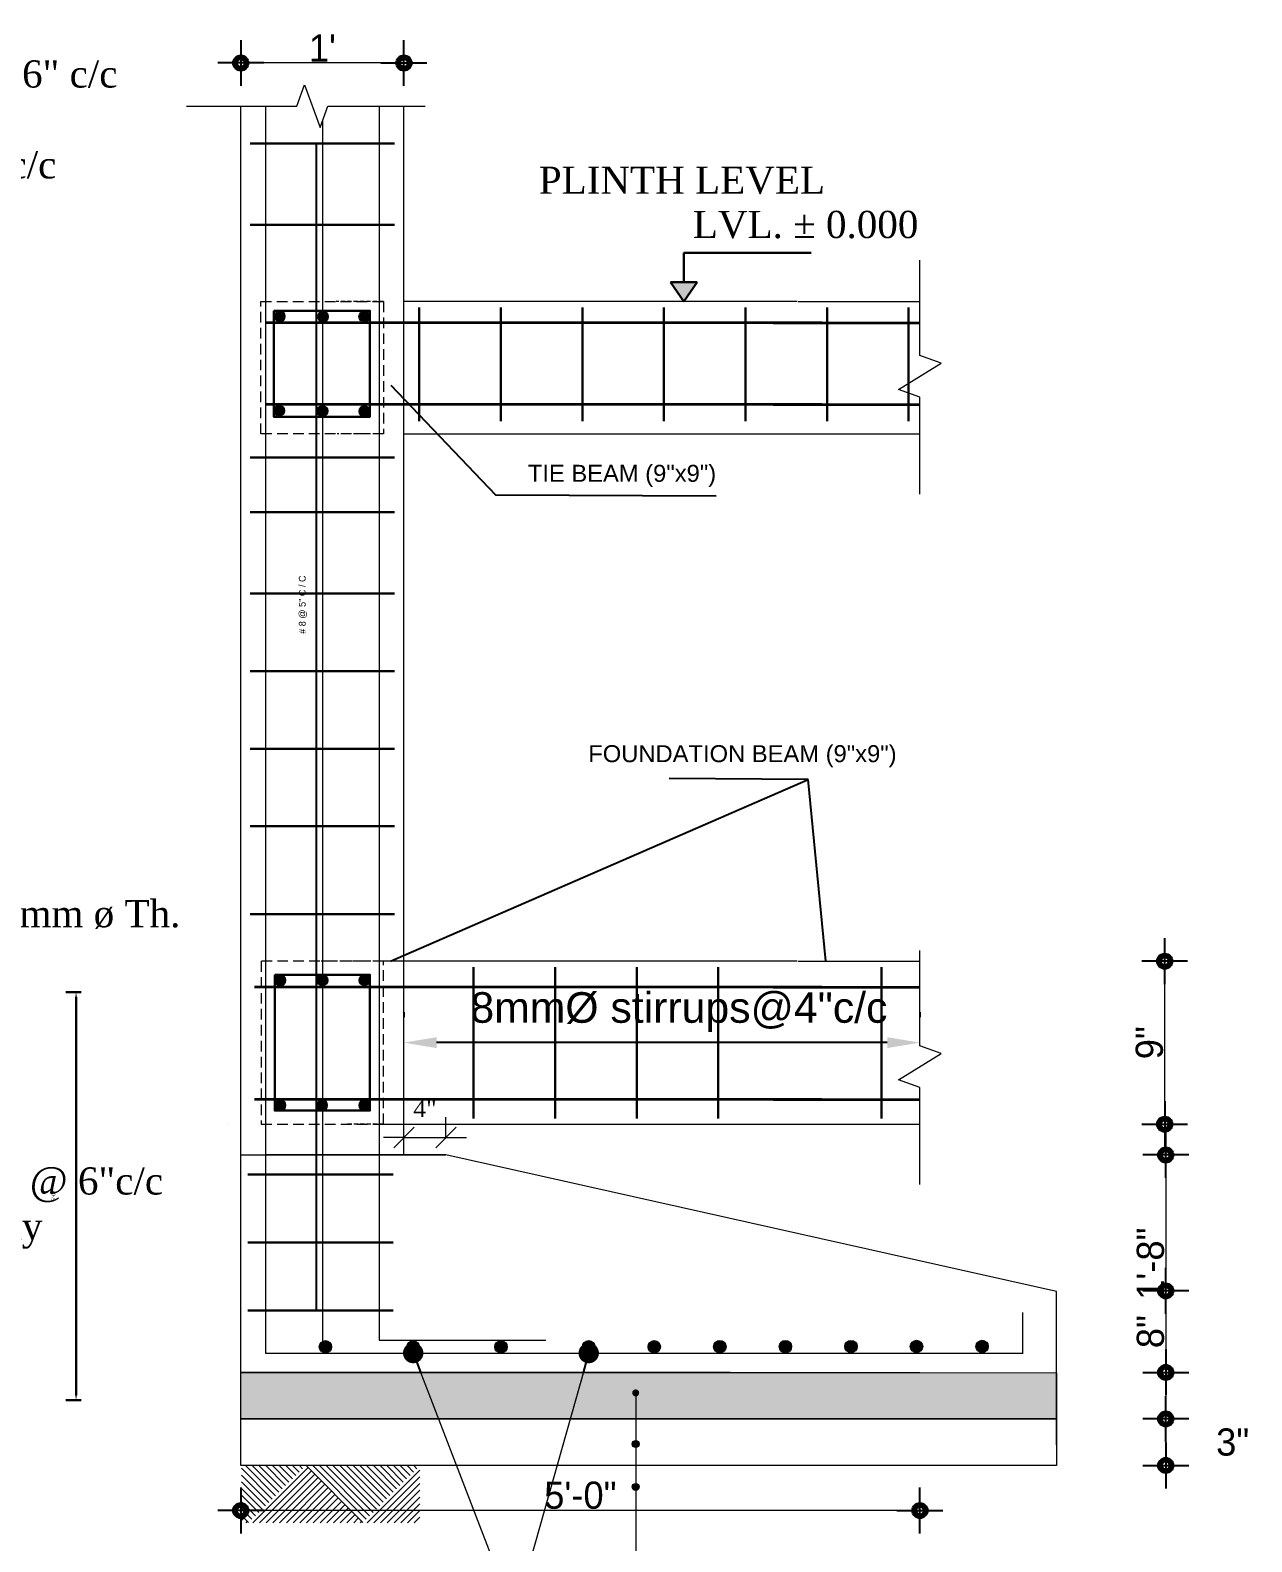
# Model space of a CAD drawing. Header units: inches. Extents: x 45643 to 70559, y -5508 to 1713.
# Drawn here: x 64576.2 to 64935.6, y -5239.6 to -4794.6 of the extents above; entities that cross this region are included whole.
import ezdxf

# ---------------------------------------------------------------- set-up
doc = ezdxf.new("R2010")
doc.units = ezdxf.units.IN
doc.header["$MEASUREMENT"] = 0
doc.linetypes.add('HIDDEN2', pattern=[0.1875, 0.125, -0.0625])
for name, color, linetype, lineweight in [('Cover', 41, 'Continuous', 13), ('DIM_LINE', 165, 'Continuous', 15), ('HACTH', 31, 'Continuous', 5), ('hatch', 30, 'Continuous', 5), ('Hiddne Line', 3, 'HIDDEN2', 18), ('REIN', 3, 'Continuous', 5), ('REN', 140, 'Continuous', 35), ('STIRRUPS', 7, 'Continuous', 30), ('Text', 7, 'Continuous', 9), ('TEXT 1', 242, 'Continuous', 30), ('trench', 7, 'Continuous', 40), ('WALL', 240, 'Continuous', 30)]:
    doc.layers.add(name, color=color, linetype=linetype, lineweight=lineweight)
for name, color, linetype in [('DIM', 5, 'Continuous'), ('DIMENSION', 5, 'Continuous'), ('DIMENTION', 8, 'Continuous')]:
    doc.layers.add(name, color=color, linetype=linetype)
doc.styles.add('Arial', font='arial.ttf')
doc.styles.add('REVEL', font='arial.ttf', dxfattribs={"height": 9})
doc.styles.add('RomanS', font='stylu.ttf', dxfattribs={"height": 2})
doc.styles.add('sb', font='BKANT.TTF', dxfattribs={"height": 8})
doc.styles.get("Standard").update_dxf_attribs({"font": 'times.ttf'})
doc.styles.add('STYLE1', font='arialbd.ttf')
doc.styles.add('TIMES 48', font='times.ttf', dxfattribs={"height": 4})
doc.dimstyles.new('ARROW', dxfattribs={"dimscale": 0, "dimtxt": 7, "dimasz": 9, "dimexe": 6, "dimexo": 12, "dimgap": 2.75, "dimtad": 1, "dimdec": 0, "dimzin": 3, "dimdsep": 46, "dimlunit": 4, "dimtxsty": 'RomanS', "dimcen": 0.09375, "dimse1": 1, "dimse2": 1, "dimclrd": 1, "dimclre": 1, "dimclrt": 256, "dimadec": 0, "dimazin": 0, "dimtfac": 0.75, "dimtdec": 0, "dimtix": 1, "dimtmove": 0, "dimatfit": 3, "dimfxl": 1, "dimtolj": 1, "dimtzin": 0, "dimarcsym": 0})
doc.dimstyles.new('ARROW2', dxfattribs={"dimscale": 96, "dimtxt": 9, "dimasz": 0.1, "dimexe": 0.078125, "dimexo": 0.09375, "dimgap": 0.03125, "dimtad": 1, "dimzin": 3, "dimdsep": 46, "dimlunit": 3, "dimtxsty": 'REVEL', "dimcen": 0.09375, "dimclrd": 14, "dimclre": 14, "dimclrt": 7, "dimadec": 0, "dimazin": 0, "dimtfac": 1, "dimtmove": 0, "dimatfit": 3, "dimfxl": 1, "dimfrac": 2, "dimtolj": 1, "dimtzin": 0, "dimarcsym": 0})
doc.dimstyles.new('Copy of Standard', dxfattribs={"dimtxt": 5, "dimasz": 6, "dimexe": 6, "dimexo": 12, "dimgap": 6, "dimtad": 1, "dimdec": 0, "dimzin": 0, "dimdsep": 46, "dimlunit": 3, "dimtxsty": 'Standard', "dimblk": 'OBLIQUE', "dimcen": 0.09, "dimdle": 6, "dimclrd": 256, "dimclre": 256, "dimclrt": 256, "dimadec": 0, "dimazin": 0, "dimtfac": 1, "dimtdec": 0, "dimtix": 1, "dimtmove": 2, "dimatfit": 3, "dimfxl": 6, "dimfxlon": 1, "dimtolj": 1, "dimtzin": 0, "dimlwd": 13, "dimlwe": 13, "dimarcsym": 0})
doc.dimstyles.new('Dim 1_2', dxfattribs={"dimscale": 2, "dimtxt": 1, "dimasz": 0.0625, "dimexe": 0.18, "dimexo": 0.0625, "dimgap": 0.3125, "dimtad": 1, "dimtoh": 1, "dimdec": 0, "dimzin": 0, "dimdsep": 46, "dimlunit": 4, "dimtxsty": 'STYLE1', "dimblk": 'dot', "dimcen": 1.465, "dimse1": 1, "dimse2": 1, "dimclrd": 4, "dimclrt": 6, "dimaunit": 1, "dimadec": 3, "dimazin": 0, "dimtfac": 1, "dimtdec": 0, "dimtofl": 0, "dimtmove": 1, "dimatfit": 3, "dimldrblk": 'dot', "dimfxl": 1, "dimtolj": 1, "dimtzin": 0, "dimlwd": 13, "dimarcsym": 0})
doc.dimstyles.new('nir 48', dxfattribs={"dimscale": 0.5, "dimtxt": 7, "dimasz": 3, "dimexe": 3, "dimexo": 3, "dimgap": 2, "dimtad": 1, "dimdec": 0, "dimzin": 3, "dimlunit": 4, "dimtxsty": 'Arial', "dimcen": 2.5, "dimdle": 3, "dimclrt": 3, "dimadec": 0, "dimazin": 0, "dimtfac": 1, "dimtdec": 0, "dimtmove": 2, "dimatfit": 3, "dimfxl": 1, "dimarcsym": 0})
doc.dimstyles.new('St-3', dxfattribs={"dimscale": 96, "dimtxt": 9, "dimasz": 0.0078125, "dimexe": 0.09375, "dimexo": 0.09375, "dimgap": 0.00390625, "dimtad": 1, "dimtoh": 1, "dimdec": 0, "dimzin": 3, "dimdsep": 46, "dimlunit": 4, "dimtxsty": 'sb', "dimblk": 'dot', "dimcen": 0.09375, "dimdle": 0.09375, "dimse1": 1, "dimse2": 1, "dimclrd": 40, "dimclre": 34, "dimclrt": 92, "dimadec": 0, "dimazin": 1, "dimtfac": 1, "dimtdec": 0, "dimtmove": 2, "dimatfit": 3, "dimldrblk": 'DOTSMALL', "dimfxl": 1, "dimtolj": 1, "dimtzin": 1, "dimlwd": 9, "dimarcsym": 0})

# ---------------------------------------------------------------- blocks, each defined once
blk = doc.blocks.new('dot-1')
blk.add_hatch(color=256).paths.add_polyline_path([(-10, 10, 1), (10, 10, 1)])
blk.add_circle((0, 10), 10)
blk = doc.blocks.new('*D765')
at = {"layer": 'Defpoints', "color": 0, "transparency": 16777216}
for p in [(64660.45429997781, -4827.935153988253), (64660.45429997779, -4827.935153988253), (64664.50332472991, -5171.461121219506)]:
    blk.add_point(p, dxfattribs=at)
at = {"layer": 'DIMENTION', "color": 1, "lineweight": -2, "transparency": 16777216}
blk.add_line((64660.45429997779, -5171.361121219506), (64660.45429997779, -4828.035153988253), dxfattribs=at)
at = {"layer": 'DIMENTION', "color": 1, "transparency": 16777216}
for points in [[(64660.43763331112, -4828.035153988253), (64660.47096664446, -4828.035153988253), (64660.45429997779, -4827.935153988253)], [(64660.43763331112, -5171.361121219506), (64660.47096664446, -5171.361121219506), (64660.45429997779, -5171.461121219506)]]:
    blk.add_solid(points, dxfattribs=at)
at = {"layer": 'DIMENTION', "transparency": 16777216, "insert": (64656.43343614176, -4963.724706404205), "char_height": 2, "attachment_point": 5, "rotation": 90, "style": 'RomanS'}
blk.add_mtext('\\A1;# 8 @ 5" C / C', dxfattribs=at)
blk = doc.blocks.new('*D766')
at = {"layer": 'Defpoints', "color": 0, "ltscale": 0.75, "transparency": 16777216}
for p in [(64686.15553525582, -5092.650534319752), (64686.15553525582, -5092.650534319752), (64837.97047566858, -5092.650534319752)]:
    blk.add_point(p, dxfattribs=at)
at = {"layer": 'Text', "color": 14, "lineweight": -2, "ltscale": 0.75, "transparency": 16777216}
for p, q in [((64686.15553525582, -5083.650534319752), (64686.15553525582, -5085.150534319752)), ((64837.97047566858, -5083.650534319752), (64837.97047566858, -5085.150534319752)), ((64828.37047566858, -5092.650534319752), (64695.75553525582, -5092.650534319752))]:
    blk.add_line(p, q, dxfattribs=at)
at = {"layer": 'Text', "color": 14, "ltscale": 0.75, "transparency": 16777216}
for points in [[(64695.75553525582, -5091.050534319752), (64695.75553525582, -5094.250534319753), (64686.15553525582, -5092.650534319752)], [(64828.37047566858, -5091.050534319752), (64828.37047566858, -5094.250534319753), (64837.97047566858, -5092.650534319752)]]:
    blk.add_solid(points, dxfattribs=at)
at = {"layer": 'Text', "color": 7, "ltscale": 0.75, "transparency": 16777216, "insert": (64767.06249285306, -5083.661789435714), "char_height": 9, "attachment_point": 5, "style": 'REVEL'}
blk.add_mtext('\\A1;8mm%%c stirrups@4"c/c', dxfattribs=at)
blk = doc.blocks.new('dot')
at = {"layer": 'DIM'}
h = blk.add_hatch(color=256, dxfattribs=at)
h.paths.add_polyline_path([(0, 1.499999999999886), (0, 3, 0.4142135623730951), (-3, 0), (-1.5, 0, -0.4142135623730728)])
h.paths.add_polyline_path([(0, 3), (0, 1.5, -0.4142135623730951), (1.5, 0), (3, 0, 0.4142135623730951)])
h.paths.add_polyline_path([(3, 0), (1.5, 0, -0.4142135623730951), (0, -1.5), (0, -3, 0.4142135623730951)])
h.paths.add_polyline_path([(0, -1.5, -0.4142135623730951), (-1.5, 0), (-3, 0, 0.4142135623730951), (0, -3)])
for p, q in [((0, -9), (0, 9)), ((-9, 0), (9, 0))]:
    blk.add_line(p, q, dxfattribs=at)
for radius in [3, 1.5]:
    blk.add_circle((0, 0), radius, dxfattribs=at)
blk = doc.blocks.new('*D767')
at = {"layer": 'Defpoints', "color": 0, "transparency": 16777216}
for p in [(64837.97047566839, -5203.420717178988), (64638.15553525582, -5216.779510938391), (64638.15553525582, -5230.394530980909)]:
    blk.add_point(p, dxfattribs=at)
at = {"layer": 'DIM', "color": 40, "lineweight": 9, "transparency": 16777216}
blk.add_line((64837.22047566839, -5230.394530980909), (64638.90553525582, -5230.394530980909), dxfattribs=at)
at = {"layer": 'DIM', "color": 40, "lineweight": 9, "transparency": 16777216, "xscale": 0.75, "yscale": 0.75, "zscale": 0.75, "rotation": 180}
blk.add_blockref('dot', (64638.15553525582, -5230.394530980909), dxfattribs=at)
at = {"layer": 'DIM', "color": 40, "lineweight": 9, "transparency": 16777216, "xscale": 0.75, "yscale": 0.75, "zscale": 0.75}
blk.add_blockref('dot', (64837.97047566839, -5230.394530980909), dxfattribs=at)
at = {"layer": 'DIM', "color": 92, "transparency": 16777216, "insert": (64738.06300546211, -5225.918619978806), "char_height": 8, "attachment_point": 5, "style": 'sb'}
blk.add_mtext('\\A1;5\'-0"', dxfattribs=at)
blk = doc.blocks.new('_Dot')
at = {"color": 0, "linetype": 'ByBlock', "lineweight": -2}
blk.add_line((-0.5, 0), (-1, 0), dxfattribs=at)
at = {"color": 0, "linetype": 'ByBlock', "const_width": 0.5}
blk.add_lwpolyline([(-0.25, 0, 1), (0.25, 0, 1)], format="xyb", close=True, dxfattribs=at)
blk = doc.blocks.new('_DotSmall')
at = {"color": 0, "const_width": 0.5}
blk.add_lwpolyline([(-0.0625, 0, 1), (0.0625, 0, 1)], format="xyb", close=True, dxfattribs=at)
blk = doc.blocks.new('ARROW-SECTION LINE-2')
blk.add_hatch(color=256).paths.add_polyline_path([(1, -0.9742785792574798), (2.432500000000001, -1.590971649260569e-16), (1.000000000000036, 0.9742785792574797)])
for p, q in [((-1.148624137276784, -9.359689259086736), (-1.148624137276784, 0)), ((-1.148624137276784, 0), (1.000000000000036, 0)), ((1.000000000000036, 0.9742785792574797), (1, -0.9742785792574797)), ((2.432500000000001, 0), (1.000000000000036, 0.9742785792574797)), ((2.432500000000001, 0), (1, -0.9742785792574797))]:
    blk.add_line(p, q)
blk = doc.blocks.new('*D881')
at = {"layer": 'Defpoints', "color": 0, "transparency": 16777216}
for p in [(64638.15553525582, -4804.284588642246), (64638.15553525582, -4804.284588641115), (64686.15553525582, -4841.860084477989)]:
    blk.add_point(p, dxfattribs=at)
at = {"layer": 'DIM', "color": 40, "lineweight": 9, "transparency": 16777216}
blk.add_line((64685.40553525582, -4804.284588641115), (64638.90553525582, -4804.284588641115), dxfattribs=at)
at = {"layer": 'DIM', "color": 40, "lineweight": 9, "transparency": 16777216, "xscale": 0.75, "yscale": 0.75, "zscale": 0.75, "rotation": 180}
blk.add_blockref('dot', (64638.15553525582, -4804.284588641115), dxfattribs=at)
at = {"layer": 'DIM', "color": 40, "lineweight": 9, "transparency": 16777216, "xscale": 0.75, "yscale": 0.75, "zscale": 0.75}
blk.add_blockref('dot', (64686.15553525582, -4804.284588641115), dxfattribs=at)
at = {"layer": 'DIM', "color": 92, "transparency": 16777216, "insert": (64662.15553525582, -4799.889967057373), "char_height": 8, "attachment_point": 5, "style": 'sb'}
blk.add_mtext("\\A1;1'", dxfattribs=at)
blk = doc.blocks.new('*D768')
at = {"layer": 'Defpoints', "color": 0, "transparency": 16777216}
for p in [(64891.27424820403, -5068.67324243143), (64909.99658383653, -5068.67324243143), (64891.27424820403, -5116.67324243143)]:
    blk.add_point(p, dxfattribs=at)
at = {"layer": 'DIM', "color": 40, "lineweight": 9, "transparency": 16777216}
blk.add_line((64909.99658383653, -5115.92324243143), (64909.99658383653, -5069.42324243143), dxfattribs=at)
at = {"layer": 'DIM', "color": 40, "lineweight": 9, "transparency": 16777216, "xscale": 0.75, "yscale": 0.75, "zscale": 0.75}
for p, rotation in [((64909.99658383653, -5068.67324243143), 90), ((64909.99658383653, -5116.67324243143), 270)]:
    blk.add_blockref('dot', p, dxfattribs=dict(at, rotation=rotation))
at = {"layer": 'DIM', "color": 92, "transparency": 16777216, "insert": (64905.50665741746, -5092.673242431447), "char_height": 8, "attachment_point": 5, "rotation": 90, "style": 'sb'}
blk.add_mtext('\\A1;9"', dxfattribs=at)
blk = doc.blocks.new('_Oblique')
at = {"color": 0, "linetype": 'ByBlock', "lineweight": -2}
blk.add_line((-0.5, -0.5), (0.5, 0.5), dxfattribs=at)
blk = doc.blocks.new('*D882')
at = {"layer": 'Defpoints', "color": 0, "transparency": 16777216}
for p in [(64698.52829712493, -5120.573228345314), (64686.15553525582, -5125.723747483283), (64698.52829712493, -5125.723747483283)]:
    blk.add_point(p, dxfattribs=at)
at = {"layer": 'DIMENSION', "lineweight": 13, "transparency": 16777216}
for p, q in [((64686.15553525582, -5120.573228345314), (64686.15553525582, -5114.573228345314)), ((64698.52829712493, -5120.573228345314), (64698.52829712493, -5114.573228345314)), ((64686.15553525582, -5120.573228345314), (64680.15553525582, -5120.573228345314)), ((64686.15553525582, -5120.573228345314), (64698.52829712493, -5120.573228345314)), ((64698.52829712493, -5120.573228345314), (64704.52829712493, -5120.573228345314))]:
    blk.add_line(p, q, dxfattribs=at)
at = {"layer": 'DIMENSION', "lineweight": 13, "transparency": 16777216, "xscale": 6, "yscale": 6, "zscale": 6}
blk.add_blockref('_Oblique', (64686.15553525582, -5120.573228345314), dxfattribs=at)
at = {"layer": 'DIMENSION', "lineweight": 13, "transparency": 16777216, "xscale": 6, "yscale": 6, "zscale": 6, "rotation": 180}
blk.add_blockref('_Oblique', (64698.52829712493, -5120.573228345314), dxfattribs=at)
at = {"layer": 'DIMENSION', "transparency": 16777216, "insert": (64692.34191619037, -5112.073228345314), "char_height": 5, "attachment_point": 5}
blk.add_mtext('\\A1;4"', dxfattribs=at)
blk = doc.blocks.new('*D769')
at = {"layer": 'Defpoints', "color": 0, "transparency": 16777216}
for p in [(64878.92876205414, -5165.723747482353), (64878.92876205414, -5189.72374748212), (64910.29950851799, -5189.72374748212)]:
    blk.add_point(p, dxfattribs=at)
at = {"layer": 'DIM', "color": 40, "lineweight": 9, "transparency": 16777216}
blk.add_line((64910.29950851799, -5166.473747482353), (64910.29950851799, -5188.97374748212), dxfattribs=at)
at = {"layer": 'DIM', "color": 40, "lineweight": 9, "transparency": 16777216, "xscale": 0.75, "yscale": 0.75, "zscale": 0.75}
for p, rotation in [((64910.29950851799, -5165.723747482353), 90), ((64910.29950851799, -5189.72374748212), 270)]:
    blk.add_blockref('dot', p, dxfattribs=dict(at, rotation=rotation))
at = {"layer": 'DIM', "color": 92, "transparency": 16777216, "insert": (64905.82359751587, -5177.723747482254), "char_height": 8, "attachment_point": 5, "rotation": 90, "style": 'sb'}
blk.add_mtext('\\A1;8"', dxfattribs=at)
blk = doc.blocks.new('*D770')
at = {"layer": 'Defpoints', "color": 0, "transparency": 16777216}
for p in [(64878.15883874174, -5203.420717179023), (64878.15553525585, -5217.117686873601), (64910.29950851799, -5217.117686873601)]:
    blk.add_point(p, dxfattribs=at)
at = {"layer": 'DIM', "color": 40, "lineweight": 9, "transparency": 16777216}
blk.add_line((64910.29950851799, -5204.170717179023), (64910.29950851799, -5216.367686873601), dxfattribs=at)
at = {"layer": 'DIM', "color": 40, "lineweight": 9, "transparency": 16777216, "xscale": 0.75, "yscale": 0.75, "zscale": 0.75}
for p, rotation in [((64910.29950851799, -5203.420717179023), 90), ((64910.29950851799, -5217.117686873601), 270)]:
    blk.add_blockref('dot', p, dxfattribs=dict(at, rotation=rotation))
at = {"layer": 'DIM', "color": 92, "transparency": 16777216, "insert": (64929.98955303156, -5210.269202025785), "char_height": 8, "attachment_point": 5, "style": 'sb'}
blk.add_mtext('\\A1;3"', dxfattribs=at)
blk = doc.blocks.new('*D771')
at = {"layer": 'Defpoints', "color": 0, "transparency": 16777216}
for p in [(64751.34721971287, -5125.723747483285), (64751.34721971287, -5189.72374748212), (64910.29950851799, -5189.72374748212)]:
    blk.add_point(p, dxfattribs=at)
at = {"layer": 'DIM', "color": 40, "lineweight": 9, "transparency": 16777216}
blk.add_line((64910.29950851799, -5126.473747483285), (64910.29950851799, -5188.97374748212), dxfattribs=at)
at = {"layer": 'DIM', "color": 40, "lineweight": 9, "transparency": 16777216, "xscale": 0.75, "yscale": 0.75, "zscale": 0.75}
for p, rotation in [((64910.29950851799, -5125.723747483285), 90), ((64910.29950851799, -5189.72374748212), 270)]:
    blk.add_blockref('dot', p, dxfattribs=dict(at, rotation=rotation))
at = {"layer": 'DIM', "color": 92, "transparency": 16777216, "insert": (64905.82359751587, -5157.72374748272), "char_height": 8, "attachment_point": 5, "rotation": 90, "style": 'sb'}
blk.add_mtext('\\A1;1\'-8"', dxfattribs=at)
blk = doc.blocks.new('*D619')
at = {"layer": 'Defpoints', "color": 0, "transparency": 16777216}
for p in [(84593.61537427994, 15076.91903803375), (84599.50377948154, 14956.82306592626), (84608.35161587209, 14956.82306592626)]:
    blk.add_point(p, dxfattribs=at)
at = {"layer": 'DIM_LINE', "color": 0, "lineweight": -2, "transparency": 16777216}
for p, q in [((84605.35161587209, 15076.91903803375), (84609.85161587209, 15076.91903803375)), ((84605.35161587209, 14956.82306592626), (84609.85161587209, 14956.82306592626))]:
    blk.add_line(p, q, dxfattribs=at)
at = {"layer": 'DIM_LINE', "color": 0, "linetype": 'ByBlock', "lineweight": -2, "transparency": 16777216}
blk.add_line((84608.35161587209, 15075.41903803375), (84608.35161587209, 14958.32306592626), dxfattribs=at)
at = {"layer": 'DIM_LINE', "color": 0, "transparency": 16777216}
for points in [[(84608.10161587209, 15075.41903803375), (84608.60161587209, 15075.41903803375), (84608.35161587209, 15076.91903803375)], [(84608.10161587209, 14958.32306592626), (84608.60161587209, 14958.32306592626), (84608.35161587209, 14956.82306592626)]]:
    blk.add_solid(points, dxfattribs=at)
at = {"layer": 'DIM_LINE', "color": 3, "transparency": 16777216, "insert": (84601.71240859033, 15016.87105198001), "char_height": 1, "attachment_point": 5, "rotation": 90, "style": 'Arial'}
blk.add_mtext('5\'-0"', dxfattribs=at)
blk = doc.blocks.new('DSRG')
at = {"layer": 'Text', "char_height": 8, "style": 'TIMES 48'}
for s, insert, attachment_point in [('12Ø @6" c/c', (84557.50020276525, 15340.88396419061), 7), ('12Ø @ 6"c/c ', (84539.51094251333, 15314.1373876073), 7), ('2-16mm ø Th.+1-12mm ø Th.', (84639.04003622607, 15095.52960801712), 9), ('12mm ø @ 6"c/c\\PBoth way', (84551.7881943596, 15001.37904400507), 7)]:
    blk.add_mtext(s, dxfattribs=dict(at, insert=insert, attachment_point=attachment_point))
at = {"layer": 'DIM_LINE'}
dim = blk.add_linear_dim(base=(84608.35161587209, 14956.82306592626), p1=(84593.61537427994, 15076.91903803375), p2=(84599.50377948154, 14956.82306592626), angle=90, text='5\'-0"', dimstyle='nir 48', override={"dimtxt": 2, "dimfxl": 6, "dimfxlon": 1, "dimarcsym": 1}, dxfattribs=at)
dim.commit()
dim.dimension.update_dxf_attribs({"geometry": '*D619', "text_midpoint": (84601.71240859033, 15016.87105198001), "dimtype": 128})

msp = doc.modelspace()

# ---------------------------------------------------------------- hatches: boundary and pattern name
at = {"layer": 'HACTH'}
h = msp.add_hatch(dxfattribs=at)
h.set_pattern_fill('AR-SAND', color=256, scale=2.334, style=0)
h.set_pattern_definition([(37.50000000000001, (47024.54625907596, -9990.2745761703), (-0.1470264978278254, 4.497206676876712), [0, -3.54768, 0, -3.9678, 0, -3.79275]), (7.499999999999999, (47024.54625907596, -9990.2745761703), (4.130658830094875, 6.586888916246214), [0, -1.91388, 0, -3.19758, 0, -1.22535]), (327.5, (47021.67543907596, -9990.2745761703), (7.26840710532799, 0.01320823095527514), [0, -1.167, 0, -4.2012, 0, -5.484900000000001]), (317.5, (47021.67543907596, -9990.2745761703), (7.016299495071732, 2.048494768556538), [0, -0.5835, 0, -2.75412, 0, -3.1509])])
h.paths.add_polyline_path([(64878.15553525584, -5189.825622317639), (64638.15553525582, -5189.72374748212), (64638.15553525582, -5203.420717177857), (64878.15553525584, -5203.420717179021)])
at = {"layer": 'hatch'}
h = msp.add_hatch(color=256, dxfattribs=at)
edge = h.paths.add_edge_path()
edge.add_arc((64754.3445475749, -5195.752421937944), 1.033803882950451, 0, 360)
h = msp.add_hatch(color=256, dxfattribs=at)
edge = h.paths.add_edge_path()
edge.add_arc((64754.3445475749, -5195.752421939108), 1.033803882950451, 0, 360)
h = msp.add_hatch(color=256, dxfattribs=at)
edge = h.paths.add_edge_path()
edge.add_arc((64754.29317981636, -5210.793098768397), 1.033803882950451, 0, 360)
h = msp.add_hatch(color=256, dxfattribs=at)
edge = h.paths.add_edge_path()
edge.add_arc((64754.29317981636, -5210.793098769561), 1.033803882950451, 0, 360)
h = msp.add_hatch(dxfattribs=at)
h.set_pattern_fill('ANSI31', color=256, scale=11.2, angle=90, style=0)
h.set_pattern_definition([(135, (44073.89222705862, -9938.795253162236), (-0.9899494936611666, -0.9899494936611664), [])])
h.paths.add_polyline_path([(64690.81315276063, -5217.172154590742), (64657.21315276063, -5217.172154590742), (64674.01315276063, -5233.972154590742)])
h.paths.add_polyline_path([(64638.33626741874, -5217.172154590742), (64638.33626741874, -5231.89526924868), (64640.41315276064, -5233.972154590742), (64657.21315276063, -5217.172154590742)])
h = msp.add_hatch(dxfattribs=at)
h.set_pattern_fill('ANSI31', color=256, scale=11.2, style=0)
h.set_pattern_definition([(45.00000000000001, (44073.89222705862, -9938.795253162236), (-0.9899494936611664, 0.9899494936611666), [])])
h.paths.add_polyline_path([(64657.21315276063, -5217.172154590742), (64640.41315276064, -5233.972154590742), (64674.01315276063, -5233.972154590742)])
h.paths.add_polyline_path([(64690.81315276063, -5217.172154590742), (64674.01315276063, -5233.972154590742), (64690.81315276063, -5233.972154590742)])
h.paths.add_polyline_path([(64638.33626741874, -5231.89526924868), (64638.33626741874, -5233.972154590742), (64640.41315276064, -5233.972154590742)])
h = msp.add_hatch(dxfattribs=at)
h.set_pattern_fill('ANSI31', color=256, scale=11.2, angle=90, style=0)
h.set_pattern_definition([(135, (44073.89222705862, -9938.79525316305), (-0.9899494936611666, -0.9899494936611664), [])])
h.paths.add_polyline_path([(64690.81315276063, -5217.172154591557), (64657.21315276063, -5217.172154591557), (64674.01315276063, -5233.972154591557)])
h.paths.add_polyline_path([(64638.33626741874, -5217.172154591557), (64638.33626741874, -5231.895269249495), (64640.41315276064, -5233.972154591557), (64657.21315276063, -5217.172154591557)])
h = msp.add_hatch(dxfattribs=at)
h.set_pattern_fill('ANSI31', color=256, scale=11.2, style=0)
h.set_pattern_definition([(45.00000000000001, (44073.89222705862, -9938.79525316305), (-0.9899494936611664, 0.9899494936611666), [])])
h.paths.add_polyline_path([(64657.21315276063, -5217.172154591557), (64640.41315276064, -5233.972154591557), (64674.01315276063, -5233.972154591557)])
h.paths.add_polyline_path([(64690.81315276063, -5217.172154591557), (64674.01315276063, -5233.972154591557), (64690.81315276063, -5233.972154591557)])
h.paths.add_polyline_path([(64638.33626741874, -5231.895269249495), (64638.33626741874, -5233.972154591557), (64640.41315276064, -5233.972154591557)])
h = msp.add_hatch(color=256, dxfattribs=at)
edge = h.paths.add_edge_path()
edge.add_arc((64754.29317981636, -5223.423980872324), 1.033803882950451, 0, 360)
h = msp.add_hatch(color=256, dxfattribs=at)
edge = h.paths.add_edge_path()
edge.add_arc((64754.29317981636, -5223.423980873488), 1.033803882950451, 0, 360)

# ---------------------------------------------------------------- linework, layer by layer
at = {"layer": 'Cover', "ltscale": 11}
for p, q in [((64638.15553525582, -5217.11768687476), (64638.15553525582, -4816.961205664268)), ((64686.15553525582, -5125.723747483283), (64686.15553525582, -4816.961205664268)), ((64801.8430608637, -5068.673242431428), (64680.15553526071, -5068.673242431428)), ((64802.1448361981, -5068.673242431428), (64837.97047566858, -5068.673242431428)), ((64634.15553525582, -5116.673242431428), (64634.15553525582, -5116.673242431428)), ((64634.15553525582, -5116.673242431428), (64634.15553525582, -5116.673242431428)), ((64680.15553526071, -5116.673242431428), (64770.15553525582, -5116.673242431428)), ((64770.15553525582, -5116.673242431428), (64837.97047566858, -5116.673242431428)), ((64638.15553525582, -5125.723747483282), (64698.52829712493, -5125.723747483283)), ((64698.52829712493, -5125.723747483283), (64645.46058576093, -5125.723747483283)), ((64878.1588387419, -5165.915965670803), (64698.52829712493, -5125.723747483283)), ((64878.15883874167, -5211.00687476186), (64878.1588387419, -5165.915965670803)), ((64782.15553525582, -5189.723747482119), (64638.15553525582, -5189.723747482119)), ((64782.15553525582, -5189.723747482119), (64638.15553525582, -5189.723747482119)), ((64837.97047566847, -5189.808564624769), (64638.15553525582, -5189.723747483282)), ((64782.15553525559, -5203.420717179021), (64638.15553525582, -5203.420717179021))]:
    msp.add_line(p, q, dxfattribs=at)
for points in [[(64622.15553525582, -4816.961205664268), (64654.65587160367, -4816.961205664268), (64656.9386998867, -4810.689186504754), (64661.50435645229, -4823.233224823899), (64663.78718473509, -4816.961205664268), (64692.43329221665, -4816.961205664268)], [(64837.97047566858, -4931.199399275068), (64837.97047566858, -4902.660234482554), (64831.69845650907, -4900.377406199756), (64844.2424948281, -4892.68783351203), (64837.97047566858, -4890.405005229232), (64837.97047566858, -4862.328871911103)], [(64837.97047566858, -5134.382557738633), (64837.97047566858, -5105.84339294612), (64831.69845650907, -5103.560564663322), (64844.2424948281, -5095.870991975596), (64837.97047566858, -5093.588163692798), (64837.97047566858, -5065.512030374669)], [(64638.15553525582, -5189.723747482119), (64878.15553525582, -5189.82562231764), (64878.15883874171, -5203.420717179021), (64638.15553525582, -5203.420717179021)], [(64638.15553525582, -5203.420717177857), (64878.15883874171, -5203.420717179021), (64878.15553525582, -5217.117686873599), (64638.15553525582, -5217.11768687476)]]:
    msp.add_lwpolyline(points, dxfattribs=at)
at = {"layer": 'hatch'}
for p, q in [((64754.3445475749, -5195.752421937944), (64754.3445475749, -5262.310420606812)), ((64754.3445475749, -5195.752421939108), (64754.3445475749, -5277.394939286928))]:
    msp.add_line(p, q, dxfattribs=at)
for centre in [(64754.3445475749, -5210.793098768397), (64754.3445475749, -5210.793098769561), (64754.3445475749, -5223.423980872324), (64754.3445475749, -5223.423980873488)]:
    msp.add_circle(centre, 1.033803882950451, dxfattribs=at)
at = {"layer": 'Hiddne Line', "ltscale": 10}
for p, q in [((64680.09532872544, -4874.490083967862), (64666.22553596625, -4874.490083967862)), ((64680.09532872544, -4913.490083967862), (64666.53801035837, -4913.490083967862)), ((64674.1555352656, -5068.673242431428), (64661.84306088326, -5068.673242431428)), ((64680.15553526071, -5068.673242431428), (64669.44306087869, -5068.673242431428)), ((64680.15553526071, -5116.673242431428), (64669.44306087869, -5116.673242431428))]:
    msp.add_line(p, q, dxfattribs=at)
at = {"layer": 'Hiddne Line', "ltscale": 25}
for points in [[(64680.09532872544, -4874.490083967862), (64680.09532872544, -4913.490083967862), (64644.09532872544, -4913.490083967862), (64644.09532872544, -4874.490083967862)], [(64680.15553526071, -5068.673242431428), (64644.15553525093, -5068.673242431428), (64644.15553525093, -5116.673242431428), (64680.15553526071, -5116.673242431428)]]:
    msp.add_lwpolyline(points, close=True, dxfattribs=at)
at = {"layer": 'REIN'}
for p, q in [((64645.46058576091, -4816.961205664268), (64645.46058576091, -5184.026777786313)), ((64678.85048475073, -4816.961205664268), (64678.85048475073, -5180.237832626622)), ((64662.15553525582, -4821.444125765064), (64662.15553525582, -5180.615853222963)), ((64868.12821371063, -5172.040150204012), (64868.12821371063, -5184.226077016247)), ((64678.85048475073, -5180.237832627786), (64727.93164878864, -5180.237832625925)), ((64645.46058576091, -5184.026777786312), (64868.12821371063, -5184.026777786441))]:
    msp.add_line(p, q, dxfattribs=at)
at = {"layer": 'REN'}
for p, q in [((64809.14811136856, -4880.751161704134), (64645.46058576091, -4880.751161704134)), ((64794.83978569301, -4880.751161704134), (64837.97047566858, -4880.751161704134)), ((64809.14811136856, -4904.769677086329), (64645.46058576091, -4904.769677086329)), ((64794.83978569301, -4904.769677086329), (64837.97047566858, -4904.769677086329)), ((64809.14811136856, -5076.335400520186), (64642.15553525652, -5076.335400520186)), ((64794.83978569301, -5076.335400520186), (64837.97047566858, -5076.335400520186)), ((64809.14811136856, -5109.353915902381), (64642.15553525652, -5109.353915902381)), ((64794.83978569301, -5109.353915902381), (64837.97047566858, -5109.353915902381))]:
    msp.add_line(p, q, dxfattribs=at)
at = {"layer": 'STIRRUPS'}
for p, q in [((64683.41614131632, -4827.935153988251), (64640.89492919532, -4827.935153988251)), ((64683.41614131632, -4851.935153988251), (64640.89492919532, -4851.935153988251)), ((64690.64491704994, -4876.244987164801), (64690.64491704994, -4909.760909106993)), ((64714.64491704994, -4876.244987164801), (64714.64491704994, -4909.760909106993)), ((64714.64491704994, -4876.244987164918), (64714.64491704994, -4909.760909106993)), ((64714.64491704994, -4876.244987164801), (64714.64491704994, -4909.760909106993)), ((64738.64491704994, -4876.244987164918), (64738.64491704994, -4909.760909106993)), ((64738.64491704994, -4876.244987164801), (64738.64491704994, -4909.760909106993)), ((64762.64491704994, -4876.244987164918), (64762.64491704994, -4909.760909106993)), ((64762.64491704994, -4876.244987164918), (64762.64491704994, -4909.760909106993)), ((64786.64491704994, -4876.244987164918), (64786.64491704994, -4909.760909106993)), ((64786.64491704994, -4876.244987164918), (64786.64491704994, -4909.760909106993)), ((64810.64491704994, -4876.244987164918), (64810.64491704994, -4909.760909106993)), ((64810.64491704994, -4876.244987164918), (64810.64491704994, -4909.760909106993)), ((64810.64491704994, -4876.244987164918), (64810.64491704994, -4909.760909106993)), ((64834.64491704994, -4876.244987164918), (64834.64491704994, -4909.760909106993)), ((64834.64491704994, -4876.244987164918), (64834.64491704994, -4909.760909106993)), ((64683.41614131632, -4920.42000247323), (64640.89492919532, -4920.42000247323)), ((64683.41614131632, -4920.42000247323), (64640.89492919532, -4920.42000247323)), ((64683.41614131632, -4936.483343441333), (64640.89492919532, -4936.483343441333)), ((64683.41614131632, -4960.483343441333), (64640.89492919532, -4960.483343441333)), ((64683.41614131632, -4983.311626269543), (64640.89492919532, -4983.311626269543)), ((64683.41614131632, -5006.139909097869), (64640.89492919532, -5006.139909097869)), ((64683.41614131632, -5028.968191926196), (64640.89492919532, -5028.968191926196)), ((64683.41614131632, -5054.84256013582), (64640.89492919532, -5054.84256013582)), ((64706.64491704994, -5070.428145628251), (64706.64491704994, -5114.954578545704)), ((64706.64491704994, -5070.428145628251), (64706.64491704994, -5114.954578545704)), ((64706.64491704994, -5070.428145628251), (64706.64491704994, -5114.954578545704)), ((64706.64491704994, -5070.428145628251), (64706.64491704994, -5114.954578545704)), ((64730.64491704994, -5070.428145628251), (64730.64491704994, -5114.954578545704)), ((64730.64491704994, -5070.428145628251), (64730.64491704994, -5114.954578545704)), ((64754.64491704994, -5070.428145628251), (64754.64491704994, -5114.95457854582)), ((64754.64491704994, -5070.428145628251), (64754.64491704994, -5114.95457854582)), ((64754.64491704994, -5070.428145628251), (64754.64491704994, -5114.95457854582)), ((64754.64491704994, -5070.428145628251), (64754.64491704994, -5114.95457854582)), ((64778.64491704994, -5070.428145628251), (64778.64491704994, -5114.95457854582)), ((64778.64491704994, -5070.428145628251), (64778.64491704994, -5114.95457854582)), ((64826.64491704994, -5070.428145628483), (64826.64491704994, -5114.954578545937)), ((64826.64491704994, -5070.428145628483), (64826.64491704994, -5114.954578545937)), ((64683.03366621377, -5131.461121219504), (64640.19997970018, -5131.461121219504)), ((64683.03366621377, -5151.461121219504), (64640.19997970018, -5151.461121219504)), ((64683.03366621377, -5171.461121219504), (64640.19997970018, -5171.461121219504))]:
    msp.add_line(p, q, dxfattribs=at)
for points in [[(64647.83805625958, -4877.216854871544), (64676.13035546572, -4877.216854871544), (64676.13035546572, -4908.436707183547), (64647.83805625958, -4908.436707183547)], [(64648.15553525186, -5072.673242432243), (64648.15553525186, -5112.673242430613), (64676.15553525978, -5112.673242430613), (64676.15553525978, -5072.673242432243)]]:
    msp.add_lwpolyline(points, close=True, dxfattribs=at)
at = {"layer": 'trench', "lineweight": 15}
for p, q in [((64801.8430608637, -4874.490083967862), (64686.15553525582, -4874.490083967862)), ((64802.1448361981, -4874.490083967862), (64837.97047566858, -4874.490083967862)), ((64686.15553525582, -4913.490083967862), (64837.97047566858, -4913.490083967862))]:
    msp.add_line(p, q, dxfattribs=at)

# ---------------------------------------------------------------- block references
at = {"layer": 'REIN', "yscale": 0.1600000000325963}
for p, xscale, zscale, rotation in [((64649.64073644907, -4880.426041064612), -0.1600000002051049, 0.16, 359.5566572689314), ((64662.34588300207, -4880.52921143611), -0.1600000002051049, 0.16, 359.5566572689314), ((64674.49912679501, -4905.223989025401), -0.1600000002051049, 0.16, 179.5566572689314), ((64649.75553525196, -5109.473242429961), 0.1600000001490116, 0.1600000000325963, 180)]:
    msp.add_blockref('dot-1', p, dxfattribs=dict(at, xscale=xscale, zscale=zscale, rotation=rotation))
at = {"layer": 'REIN', "extrusion": (0, 0, -1), "yscale": 0.1600000000325963}
for p, xscale, zscale, rotation in [((-64674.51802302248, -4880.526936087702), -0.1600000002051049, -0.1600000000304876, 0.44334273106859), ((-64649.45038870259, -4905.025304622543), -0.1600000002051049, -0.1600000000304876, 180.4433427310685), ((-64662.15553525582, -4905.128474994041), -0.1600000002051049, -0.1600000000304876, 180.4433427310685), ((-64662.0994963269, -5109.473242429961), 0.1600000001490116, -0.16, 180), ((-64674.49949633054, -5109.473242429961), 0.1600000001490116, -0.16, 180)]:
    msp.add_blockref('dot-1', p, dxfattribs=dict(at, xscale=xscale, zscale=zscale, rotation=rotation))
at = {"layer": 'REIN', "extrusion": (0, 0, -1), "xscale": 0.1600000001490116, "yscale": 0.1600000000325963, "zscale": -0.16}
msp.add_blockref('dot-1', (-64649.81157418111, -5075.885388772996), dxfattribs=at)
at = {"layer": 'REIN'}
for p, xscale, yscale, zscale in [((64662.15553525582, -5075.885388772996), 0.1600000001490116, 0.1600000000325963, 0.1600000000325963), ((64674.55553525969, -5075.885388772996), 0.1600000001490116, 0.1600000000325963, 0.1600000000325963), ((64663.06332472994, -5184.0267777851), 0.1826262625399977, 0.182626262656413, 0.1826262625982054), ((64663.06332472994, -5184.0267777851), 0.1826262625399977, 0.182626262656413, 0.1826262625982054), ((64663.06332472994, -5184.0267777851), 0.1826262625399977, 0.182626262656413, 0.1826262625982054), ((64663.06332472994, -5184.0267777851), 0.1826262625399977, 0.182626262656413, 0.1826262625982054), ((64663.06332472994, -5184.0267777851), 0.1826262625399977, 0.182626262656413, 0.1826262625982054), ((64688.88278176452, -5184.0267777851), 0.1826262625399977, 0.182626262656413, 0.1826262625982054), ((64688.88278176452, -5184.0267777851), 0.1826262625399977, 0.182626262656413, 0.1826262625982054), ((64714.70223879933, -5184.0267777851), 0.1826262625399977, 0.182626262656413, 0.1826262625982054), ((64714.70223879933, -5184.0267777851), 0.1826262625399977, 0.182626262656413, 0.1826262625982054), ((64714.70223879933, -5184.0267777851), 0.1826262625399977, 0.182626262656413, 0.1826262625982054), ((64714.70223879933, -5184.0267777851), 0.1826262625399977, 0.182626262656413, 0.1826262625982054), ((64714.70223879933, -5184.0267777851), 0.1826262625399977, 0.182626262656413, 0.1826262625982054), ((64740.52169583415, -5184.0267777851), 0.1826262625399977, 0.182626262656413, 0.1826262625982054), ((64740.52169583415, -5184.0267777851), 0.1826262625399977, 0.182626262656413, 0.1826262625982054), ((64759.81199004597, -5184.003602106767), 0.1826262625399977, 0.182626262656413, 0.1826262625982054), ((64759.81199004597, -5184.003602106767), 0.1826262625399977, 0.182626262656413, 0.1826262625982054), ((64759.81199004597, -5184.003602106767), 0.1826262625399977, 0.182626262656413, 0.1826262625982054), ((64759.81199004597, -5184.003602106767), 0.1826262625399977, 0.182626262656413, 0.1826262625982054), ((64759.81199004597, -5184.003602106767), 0.1826262625399977, 0.182626262656413, 0.1826262625982054), ((64779.10228425816, -5183.980426427166), 0.1826262625399977, 0.182626262656413, 0.1826262625982054), ((64779.10228425816, -5183.980426427166), 0.1826262625399977, 0.182626262656413, 0.1826262625982054), ((64779.10228425816, -5183.980426427166), 0.1826262625399977, 0.182626262656413, 0.1826262625982054), ((64779.10228425816, -5183.980426427166), 0.1826262625399977, 0.182626262656413, 0.1826262625982054), ((64779.10228425816, -5183.980426427166), 0.1826262625399977, 0.182626262656413, 0.1826262625982054), ((64798.39257847033, -5183.957250747565), 0.1826262625399977, 0.182626262656413, 0.1826262625982054), ((64798.39257847033, -5183.957250747565), 0.1826262625399977, 0.182626262656413, 0.1826262625982054), ((64798.39257847033, -5183.957250747565), 0.1826262625399977, 0.182626262656413, 0.1826262625982054), ((64798.39257847033, -5183.957250747565), 0.1826262625399977, 0.182626262656413, 0.1826262625982054), ((64798.39257847033, -5183.957250747565), 0.1826262625399977, 0.182626262656413, 0.1826262625982054), ((64817.68287268252, -5183.934075067964), 0.1826262625399977, 0.182626262656413, 0.1826262625982054), ((64817.68287268252, -5183.934075067964), 0.1826262625399977, 0.182626262656413, 0.1826262625982054), ((64817.68287268252, -5183.934075067964), 0.1826262625399977, 0.182626262656413, 0.1826262625982054), ((64817.68287268252, -5183.934075067964), 0.1826262625399977, 0.182626262656413, 0.1826262625982054), ((64817.68287268252, -5183.934075067964), 0.1826262625399977, 0.182626262656413, 0.1826262625982054), ((64836.97316689469, -5183.910899388363), 0.1826262625399977, 0.182626262656413, 0.1826262625982054), ((64836.97316689469, -5183.910899388363), 0.1826262625399977, 0.182626262656413, 0.1826262625982054), ((64836.97316689469, -5183.910899388363), 0.1826262625399977, 0.182626262656413, 0.1826262625982054), ((64836.97316689469, -5183.910899388363), 0.1826262625399977, 0.182626262656413, 0.1826262625982054), ((64836.97316689469, -5183.910899388363), 0.1826262625399977, 0.182626262656413, 0.1826262625982054), ((64856.26346110688, -5183.887723708762), 0.1826262625399977, 0.182626262656413, 0.1826262625982054), ((64856.26346110688, -5183.887723708762), 0.1826262625399977, 0.182626262656413, 0.1826262625982054), ((64856.26346110688, -5183.887723708762), 0.1826262625399977, 0.182626262656413, 0.1826262625982054), ((64856.26346110688, -5183.887723708762), 0.1826262625399977, 0.182626262656413, 0.1826262625982054), ((64856.26346110688, -5183.887723708762), 0.1826262625399977, 0.182626262656413, 0.1826262625982054)]:
    msp.add_blockref('dot-1', p, dxfattribs=dict(at, xscale=xscale, yscale=yscale, zscale=zscale))
at = {"layer": 'TEXT 1', "xscale": -4, "yscale": 4, "zscale": 4, "rotation": 90}
msp.add_blockref('ARROW-SECTION LINE-2', (64768.52676269392, -4864.760083967881), dxfattribs=at)
at = {"layer": 'WALL', "linetype": 'ByBlock'}
msp.add_blockref('DSRG', (-20018.66154525902, -20154.71448517965), dxfattribs=at)

# ---------------------------------------------------------------- texts
at = {"layer": 'Text', "ltscale": 0.5, "char_height": 4.999999999999999, "style": 'REVEL'}
for s, insert, attachment_point in [('TIE BEAM (9"x9")', (64778.01947010777, -4929.069000914172), 9), ('FOUNDATION BEAM (9"x9")', (64740.38983530182, -5005.088469117009), 1)]:
    msp.add_mtext(s, dxfattribs=dict(at, insert=insert, attachment_point=attachment_point))
at = {"layer": 'TEXT 1', "char_height": 7.999999999999999, "attachment_point": 5}
for s, insert in [('PLINTH LEVEL', (64767.94749505169, -4838.867833736763)), ('LVL. ± 0.000', (64804.33645139451, -4851.908862961284))]:
    msp.add_mtext(s, dxfattribs=dict(at, insert=insert))

# ---------------------------------------------------------------- dimensions: what is measured, and where the dimension line sits
at = {"layer": 'DIM'}
for base, p1, p2, text, picture, middle in [((64638.15553525582, -4804.284588641115), (64686.15553525582, -4841.860084477989), (64638.15553525582, -4804.284588642246), "1'", '*D881', (64662.15553525582, -4799.889967057373)), ((64638.15553525582, -5230.394530980909), (64837.97047566839, -5203.420717178988), (64638.15553525582, -5216.779510938391), '5\'-0"', '*D767', (64738.06300546211, -5225.918619978806))]:
    dim = msp.add_linear_dim(base=base, p1=p1, p2=p2, text=text, dimstyle='St-3', dxfattribs=at)
    dim.commit()
    dim.dimension.update_dxf_attribs({"geometry": picture, "text_midpoint": middle})
for base, p1, p2, text, picture, middle in [((64909.99658383653, -5068.67324243143), (64891.274248204, -5116.673242431428), (64891.274248204, -5068.673242431428), '9"', '*D768', (64905.50665741746, -5092.673242431447)), ((64910.29950851799, -5189.72374748212), (64751.34721971284, -5125.723747483283), (64751.34721971284, -5189.723747482119), '1\'-8"', '*D771', (64905.82359751587, -5157.72374748272)), ((64910.29950851799, -5189.72374748212), (64878.92876205411, -5165.723747482351), (64878.92876205411, -5189.723747482119), '8"', '*D769', (64905.82359751587, -5177.723747482254))]:
    dim = msp.add_linear_dim(base=base, p1=p1, p2=p2, angle=90, text=text, dimstyle='St-3', dxfattribs=at)
    dim.commit()
    dim.dimension.update_dxf_attribs({"geometry": picture, "text_midpoint": middle})
dim = msp.add_linear_dim(base=(64910.29950851799, -5217.117686873601), p1=(64878.15883874171, -5203.420717179021), p2=(64878.15553525582, -5217.117686873599), angle=90, text='3"', dimstyle='St-3', dxfattribs=at)
dim.commit()
dim.dimension.update_dxf_attribs({"geometry": '*D770', "text_midpoint": (64929.98955303156, -5210.269202025785), "dimtype": 160})
at = {"layer": 'DIMENSION'}
dim = msp.add_linear_dim(base=(64698.52829712493, -5120.573228345314), p1=(64686.15553525582, -5125.723747483283), p2=(64698.52829712493, -5125.723747483283), text='4"', dimstyle='Copy of Standard', override={"dimfxlon": 1}, dxfattribs=at)
dim.commit()
dim.dimension.update_dxf_attribs({"geometry": '*D882', "text_midpoint": (64692.34191619037, -5112.073228345314)})
at = {"layer": 'DIMENTION'}
dim = msp.add_linear_dim(base=(64660.45429997779, -4827.935153988253), p1=(64664.50332472989, -5171.461121219504), p2=(64660.45429997778, -4827.935153988251), angle=90, text='# 8 @ 5" C / C', dimstyle='ARROW', override={"dimscale": 1, "dimasz": 0.1}, dxfattribs=at)
dim.commit()
dim.dimension.update_dxf_attribs({"geometry": '*D765', "text_midpoint": (64660.45429997778, -4963.724706404205), "dimtype": 160})
at = {"layer": 'Text', "ltscale": 0.75}
dim = msp.add_linear_dim(base=(64686.15553525582, -5092.650534319752), p1=(64837.97047566858, -5092.650534319752), p2=(64686.15553525582, -5092.650534319752), angle=180, text='8mm%%c stirrups@4"c/c', dimstyle='ARROW2', override={"dimtmove": 1}, dxfattribs=at)
dim.commit()
dim.dimension.update_dxf_attribs({"geometry": '*D766', "text_midpoint": (64767.06249285306, -5092.650534319752), "dimtype": 160})

# ---------------------------------------------------------------- leaders
at = {"layer": 'DIM', "ltscale": 0.5}
for points in [[(64688.88278176452, -5184.026777783935), (64718.63894653556, -5261.525101915528), (64699.95113832483, -5261.525101915528)], [(64688.88278176452, -5184.0267777851), (64718.63894653556, -5261.525101916693), (64699.95113832483, -5261.525101916693)], [(64740.52169583415, -5184.026777783935), (64718.63894653556, -5261.525101915528), (64699.95113832483, -5261.525101915528)], [(64740.52169583415, -5184.0267777851), (64718.63894653556, -5261.525101916693), (64699.95113832483, -5261.525101916693)]]:
    msp.add_leader(points, dimstyle='Dim 1_2', override={"dimasz": 3}, dxfattribs=at)
at = {"layer": 'DIMENTION'}
for points in [[(64682.27365446746, -4899.135932372478), (64713.06524600697, -4931.390579477246), (64778.0348610408, -4931.698269183459)], [(64682.15553525582, -5068.673242431428), (64805.11568627975, -5015.175991359461)], [(64810.33384983896, -5068.673242431428), (64805.11568627975, -5015.175991359461), (64764.17147868642, -5014.9088154175)]]:
    msp.add_leader(points, dimstyle='ARROW', override={"dimscale": 1, "dimasz": 0.1}, dxfattribs=at)

doc.saveas('drawing.dxf')
